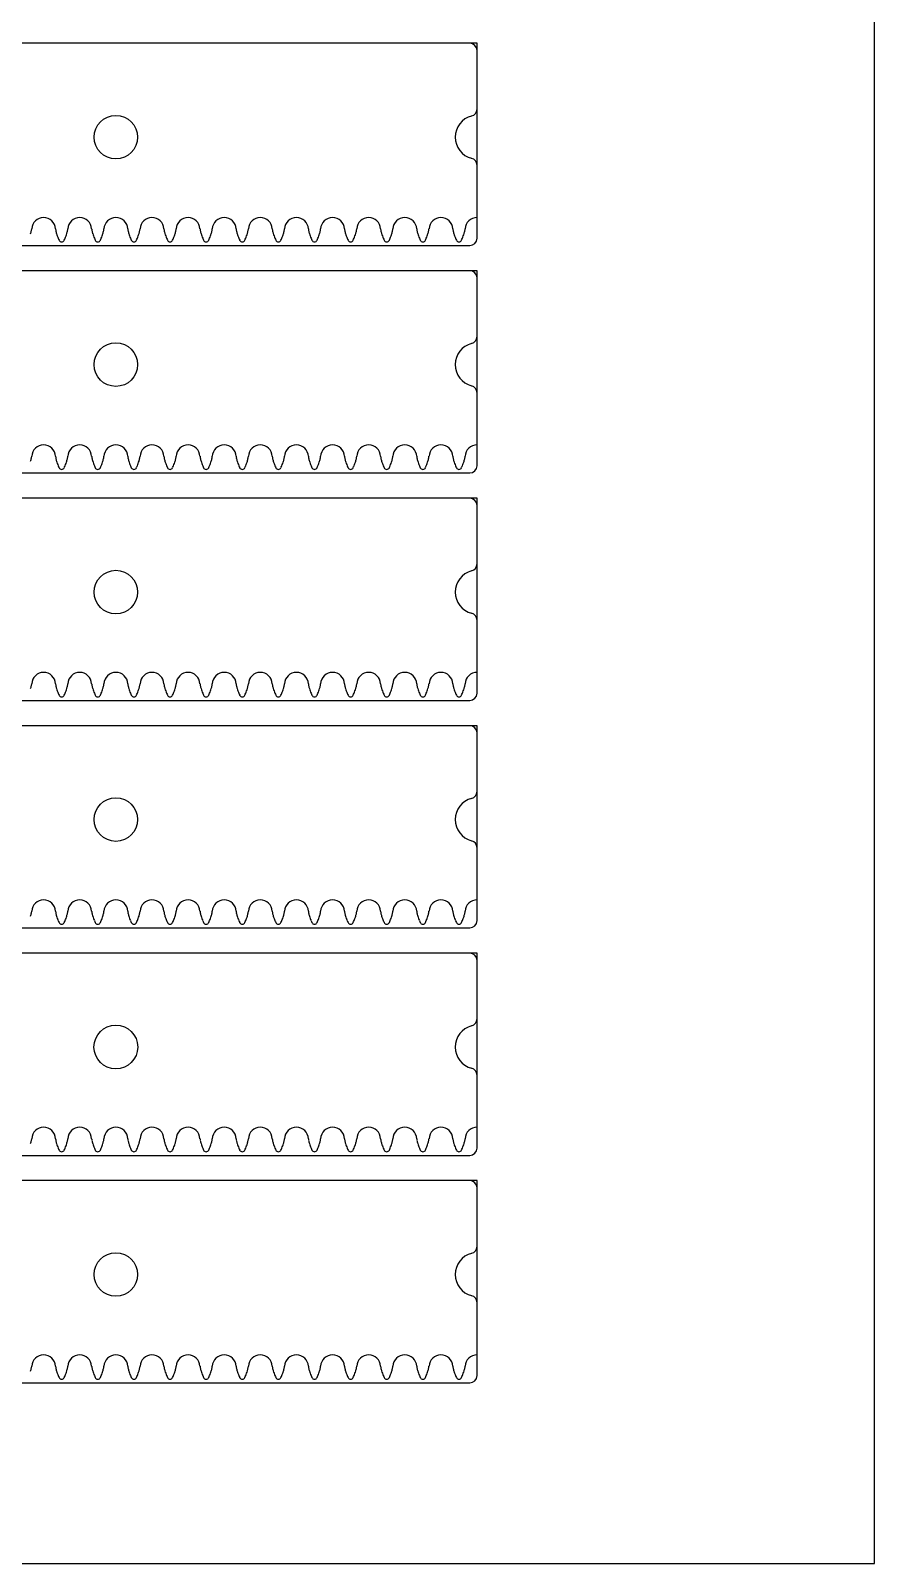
# Model space of a CAD drawing. Extents: x 0 to 800, y 0 to 400.
# Drawn here: x 683.2 to 800, y 0 to 212.2 of the extents above; entities that cross this region are included whole.
import ezdxf

# ---------------------------------------------------------------- set-up
doc = ezdxf.new("R2010")
doc.units = 0
doc.header["$MEASUREMENT"] = 0
for name, color, linetype in [('CUTOUT_5MM', 18, 'CONTINUOUS'), ('INSIDE_HOLES_5MM', 18, 'CONTINUOUS'), ('RACK_4MM', 18, 'CONTINUOUS')]:
    doc.layers.add(name, color=color, linetype=linetype)

msp = doc.modelspace()

# ---------------------------------------------------------------- linework, layer by layer
at = {"layer": 'CUTOUT_5MM'}
for p, q in [((744, 210.5), (46, 210.5)), ((745, 201.4), (745, 209.5)), ((745, 183.5), (745, 193.6)), ((46, 182.5), (744, 182.5)), ((744, 179), (46, 179)), ((745, 169.9), (745, 178)), ((745, 152), (745, 162.1)), ((46, 151), (744, 151)), ((744, 147.5), (46, 147.5)), ((745, 138.4), (745, 146.5)), ((745, 120.5), (745, 130.6)), ((46, 119.5), (744, 119.5)), ((744, 116), (46, 116)), ((745, 106.9), (745, 115)), ((745, 89), (745, 99.1)), ((46, 88), (744, 88)), ((744, 84.5), (46, 84.5)), ((745, 75.4), (745, 83.5)), ((745, 57.5), (745, 67.6)), ((46, 56.5), (744, 56.5)), ((744, 53), (46, 53)), ((745, 43.9), (745, 52)), ((745, 26), (745, 36.1)), ((46, 25), (744, 25))]:
    msp.add_line(p, q, dxfattribs=at)
for centre, radius, start, end in [((744, 209.5), 1, 0, 90), ((745, 197.5), 3.02, 104.3856, 255.6144), ((744, 201.4), 1, 284.3856, 360), ((744, 193.6), 1, 0, 75.6144), ((744, 183.5), 1, 270, 360), ((744, 178), 1, 0, 90), ((744, 169.9), 1, 284.3856, 360), ((745, 166), 3.02, 104.3856, 255.6144), ((744, 162.1), 1, 0, 75.6144), ((744, 152), 1, 270, 360), ((744, 146.5), 1, 0, 90), ((744, 138.4), 1, 284.3856, 360), ((745, 134.5), 3.02, 104.3856, 255.6144), ((744, 130.6), 1, 0, 75.6144), ((744, 120.5), 1, 270, 360), ((744, 115), 1, 0, 90), ((744, 106.9), 1, 284.3856, 360), ((745, 103), 3.02, 104.3856, 255.6144), ((744, 99.1), 1, 0, 75.6144), ((744, 89), 1, 270, 360), ((744, 83.5), 1, 0, 90), ((745, 71.5), 3.03, 104.3856, 255.6144), ((744, 75.4), 1, 284.3856, 360), ((744, 67.6), 1, 0, 75.6144), ((744, 57.5), 1, 270, 360), ((744, 52), 1, 0, 90), ((745, 40), 3.02, 104.3856, 255.6144), ((744, 43.9), 1, 284.3856, 360), ((744, 36.1), 1, 0, 75.6144), ((744, 26), 1, 270, 360)]:
    msp.add_arc(centre, radius, start, end, dxfattribs=at)
at = {"layer": 'INSIDE_HOLES_5MM'}
for centre, radius in [((695, 197.5), 3.02), ((695, 166), 3.02), ((695, 134.5), 3.02), ((695, 103), 3.02), ((695, 71.5), 3.03), ((695, 40), 3.02)]:
    msp.add_circle(centre, radius, dxfattribs=at)
at = {"layer": 'RACK_4MM'}
for p, q in [((683.35, 184.76), (683.35, 184.81)), ((686.65, 184.81), (686.65, 184.76)), ((688.35, 184.76), (688.35, 184.81)), ((691.65, 184.81), (691.65, 184.76)), ((693.35, 184.76), (693.35, 184.81)), ((696.65, 184.81), (696.65, 184.76)), ((698.35, 184.76), (698.35, 184.81)), ((701.65, 184.81), (701.65, 184.76)), ((703.35, 184.76), (703.35, 184.81)), ((706.65, 184.81), (706.65, 184.76)), ((708.35, 184.76), (708.35, 184.81)), ((711.65, 184.81), (711.65, 184.76)), ((713.35, 184.76), (713.35, 184.81)), ((716.65, 184.81), (716.65, 184.76)), ((718.35, 184.76), (718.35, 184.81)), ((721.65, 184.81), (721.65, 184.76)), ((723.35, 184.76), (723.35, 184.81)), ((726.65, 184.81), (726.65, 184.76)), ((728.35, 184.76), (728.35, 184.81)), ((731.65, 184.81), (731.65, 184.76)), ((733.35, 184.76), (733.35, 184.81)), ((736.65, 184.81), (736.65, 184.76)), ((738.35, 184.76), (738.35, 184.81)), ((741.65, 184.81), (741.65, 184.76)), ((743.35, 184.76), (743.35, 184.81)), ((683.35, 153.26), (683.35, 153.31)), ((686.65, 153.31), (686.65, 153.26)), ((688.35, 153.26), (688.35, 153.31)), ((691.65, 153.31), (691.65, 153.26)), ((693.35, 153.26), (693.35, 153.31)), ((696.65, 153.31), (696.65, 153.26)), ((698.35, 153.26), (698.35, 153.31)), ((701.65, 153.31), (701.65, 153.26)), ((703.35, 153.26), (703.35, 153.31)), ((706.65, 153.31), (706.65, 153.26)), ((708.35, 153.26), (708.35, 153.31)), ((711.65, 153.31), (711.65, 153.26)), ((713.35, 153.26), (713.35, 153.31)), ((716.65, 153.31), (716.65, 153.26)), ((718.35, 153.26), (718.35, 153.31)), ((721.65, 153.31), (721.65, 153.26)), ((723.35, 153.26), (723.35, 153.31)), ((726.65, 153.31), (726.65, 153.26)), ((728.35, 153.26), (728.35, 153.31)), ((731.65, 153.31), (731.65, 153.26)), ((733.35, 153.26), (733.35, 153.31)), ((736.65, 153.31), (736.65, 153.26)), ((738.35, 153.26), (738.35, 153.31)), ((741.65, 153.31), (741.65, 153.26)), ((743.35, 153.26), (743.35, 153.31)), ((683.35, 121.76), (683.35, 121.81)), ((686.65, 121.81), (686.65, 121.76)), ((688.35, 121.76), (688.35, 121.81)), ((691.65, 121.81), (691.65, 121.76)), ((693.35, 121.76), (693.35, 121.81)), ((696.65, 121.81), (696.65, 121.76)), ((698.35, 121.76), (698.35, 121.81)), ((701.65, 121.81), (701.65, 121.76)), ((703.35, 121.76), (703.35, 121.81)), ((706.65, 121.81), (706.65, 121.76)), ((708.35, 121.76), (708.35, 121.81)), ((711.65, 121.81), (711.65, 121.76)), ((713.35, 121.76), (713.35, 121.81)), ((716.65, 121.81), (716.65, 121.76)), ((718.35, 121.76), (718.35, 121.81)), ((721.65, 121.81), (721.65, 121.76)), ((723.35, 121.76), (723.35, 121.81)), ((726.65, 121.81), (726.65, 121.76)), ((728.35, 121.76), (728.35, 121.81)), ((731.65, 121.81), (731.65, 121.76)), ((733.35, 121.76), (733.35, 121.81)), ((736.65, 121.81), (736.65, 121.76)), ((738.35, 121.76), (738.35, 121.81)), ((741.65, 121.81), (741.65, 121.76)), ((743.35, 121.76), (743.35, 121.81)), ((683.35, 90.26), (683.35, 90.31)), ((686.65, 90.31), (686.65, 90.26)), ((688.35, 90.26), (688.35, 90.31)), ((691.65, 90.31), (691.65, 90.26)), ((693.35, 90.26), (693.35, 90.31)), ((696.65, 90.31), (696.65, 90.26)), ((698.35, 90.26), (698.35, 90.31)), ((701.65, 90.31), (701.65, 90.26)), ((703.35, 90.26), (703.35, 90.31)), ((706.65, 90.31), (706.65, 90.26)), ((708.35, 90.26), (708.35, 90.31)), ((711.65, 90.31), (711.65, 90.26)), ((713.35, 90.26), (713.35, 90.31)), ((716.65, 90.31), (716.65, 90.26)), ((718.35, 90.26), (718.35, 90.31)), ((721.65, 90.31), (721.65, 90.26)), ((723.35, 90.26), (723.35, 90.31)), ((726.65, 90.31), (726.65, 90.26)), ((728.35, 90.26), (728.35, 90.31)), ((731.65, 90.31), (731.65, 90.26)), ((733.35, 90.26), (733.35, 90.31)), ((736.65, 90.31), (736.65, 90.26)), ((738.35, 90.26), (738.35, 90.31)), ((741.65, 90.31), (741.65, 90.26)), ((743.35, 90.26), (743.35, 90.31)), ((683.35, 58.76), (683.35, 58.81)), ((686.65, 58.81), (686.65, 58.76)), ((688.35, 58.76), (688.35, 58.81)), ((691.65, 58.81), (691.65, 58.76)), ((693.35, 58.76), (693.35, 58.81)), ((696.65, 58.81), (696.65, 58.76)), ((698.35, 58.76), (698.35, 58.81)), ((701.65, 58.81), (701.65, 58.76)), ((703.35, 58.76), (703.35, 58.81)), ((706.65, 58.81), (706.65, 58.76)), ((708.35, 58.76), (708.35, 58.81)), ((711.65, 58.81), (711.65, 58.76)), ((713.35, 58.76), (713.35, 58.81)), ((716.65, 58.81), (716.65, 58.76)), ((718.35, 58.76), (718.35, 58.81)), ((721.65, 58.81), (721.65, 58.76)), ((723.35, 58.76), (723.35, 58.81)), ((726.65, 58.81), (726.65, 58.76)), ((728.35, 58.76), (728.35, 58.81)), ((731.65, 58.81), (731.65, 58.76)), ((733.35, 58.76), (733.35, 58.81)), ((736.65, 58.81), (736.65, 58.76)), ((738.35, 58.76), (738.35, 58.81)), ((741.65, 58.81), (741.65, 58.76)), ((743.35, 58.76), (743.35, 58.81)), ((683.35, 27.26), (683.35, 27.31)), ((686.65, 27.31), (686.65, 27.26)), ((688.35, 27.26), (688.35, 27.31)), ((691.65, 27.31), (691.65, 27.26)), ((693.35, 27.26), (693.35, 27.31)), ((696.65, 27.31), (696.65, 27.26)), ((698.35, 27.26), (698.35, 27.31)), ((701.65, 27.31), (701.65, 27.26)), ((703.35, 27.26), (703.35, 27.31)), ((706.65, 27.31), (706.65, 27.26)), ((708.35, 27.26), (708.35, 27.31)), ((711.65, 27.31), (711.65, 27.26)), ((713.35, 27.26), (713.35, 27.31)), ((716.65, 27.31), (716.65, 27.26)), ((718.35, 27.26), (718.35, 27.31)), ((721.65, 27.31), (721.65, 27.26)), ((723.35, 27.26), (723.35, 27.31)), ((726.65, 27.31), (726.65, 27.26)), ((728.35, 27.26), (728.35, 27.31)), ((731.65, 27.31), (731.65, 27.26)), ((733.35, 27.26), (733.35, 27.31)), ((736.65, 27.31), (736.65, 27.26)), ((738.35, 27.26), (738.35, 27.31)), ((741.65, 27.31), (741.65, 27.26)), ((743.35, 27.26), (743.35, 27.31))]:
    msp.add_line(p, q, dxfattribs=at)
msp.add_lwpolyline([(0, 0), (800, 0), (800, 400), (0, 400)], close=True, dxfattribs=at)
for points in [[(745, 186.38), (745, 210.5), (45, 210.5), (45, 186.38)], [(745, 154.88), (745, 179), (45, 179), (45, 154.88)], [(745, 123.38), (745, 147.5), (45, 147.5), (45, 123.38)], [(745, 91.88), (745, 116), (45, 116), (45, 91.88)], [(745, 60.38), (745, 84.5), (45, 84.5), (45, 60.38)], [(745, 28.88), (745, 53), (45, 53), (45, 28.88)]]:
    msp.add_lwpolyline(points, dxfattribs=at)
for centre, radius, start, end in [((681.54, 184.96), 1.82, 347.897, 353.7115), ((685, 184.73), 1.65, 2.4997, 177.5003), ((688.88, 185.03), 2.24, 186.8377, 191.5538), ((686.54, 184.96), 1.82, 347.897, 353.7115), ((690, 184.73), 1.65, 2.4997, 177.5003), ((693.88, 185.03), 2.24, 186.8377, 191.5538), ((691.54, 184.96), 1.82, 347.897, 353.7115), ((695, 184.73), 1.65, 2.4997, 177.5003), ((698.88, 185.03), 2.24, 186.8377, 191.5538), ((696.54, 184.96), 1.82, 347.897, 353.7115), ((700, 184.73), 1.65, 2.4997, 177.5003), ((703.88, 185.03), 2.24, 186.8377, 191.5538), ((701.54, 184.96), 1.82, 347.897, 353.7115), ((705, 184.73), 1.65, 2.4997, 177.5003), ((708.88, 185.03), 2.24, 186.8377, 191.5538), ((706.54, 184.96), 1.82, 347.897, 353.7115), ((710, 184.73), 1.65, 2.4997, 177.5003), ((713.88, 185.03), 2.24, 186.8377, 191.5538), ((711.54, 184.96), 1.82, 347.897, 353.7115), ((715, 184.73), 1.65, 2.4997, 177.5003), ((718.88, 185.03), 2.24, 186.8377, 191.5538), ((716.54, 184.96), 1.82, 347.897, 353.7115), ((720, 184.73), 1.65, 2.4997, 177.5003), ((723.88, 185.03), 2.24, 186.8377, 191.5538), ((721.54, 184.96), 1.82, 347.897, 353.7115), ((725, 184.73), 1.65, 2.4997, 177.5003), ((728.88, 185.03), 2.24, 186.8377, 191.5538), ((726.54, 184.96), 1.82, 347.897, 353.7115), ((730, 184.73), 1.65, 2.4997, 177.5003), ((733.88, 185.03), 2.24, 186.8377, 191.5538), ((731.54, 184.96), 1.82, 347.897, 353.7115), ((735, 184.73), 1.65, 2.4997, 177.5003), ((738.88, 185.03), 2.24, 186.8377, 191.5538), ((736.54, 184.96), 1.82, 347.897, 353.7115), ((740, 184.73), 1.65, 2.4997, 177.5003), ((743.88, 185.03), 2.24, 186.8377, 191.5538), ((741.54, 184.96), 1.82, 347.897, 353.7115), ((745, 184.73), 1.65, 89.9999, 177.5004), ((677.5, 185.82), 5.95, 343.5387, 347.897), ((691.08, 185.46), 4.49, 191.3933, 197.171), ((693.69, 186.27), 7.22, 197.1596, 202.5425), ((695.08, 186.84), 8.72, 202.5425, 204.4697), ((687.5, 183.39), 0.396, 204.3206, 335.6794), ((677.85, 187.75), 10.98, 335.7289, 337.259), ((681.78, 186.1), 6.72, 337.259, 343.0389), ((682.5, 185.82), 5.95, 343.5387, 347.897), ((696.08, 185.46), 4.49, 191.3933, 197.171), ((698.69, 186.27), 7.22, 197.1596, 202.5425), ((700.08, 186.84), 8.72, 202.5425, 204.4697), ((692.5, 183.39), 0.396, 204.3206, 335.6794), ((682.85, 187.75), 10.98, 335.7289, 337.259), ((686.78, 186.1), 6.72, 337.259, 343.0389), ((687.5, 185.82), 5.95, 343.5387, 347.897), ((701.08, 185.46), 4.49, 191.3933, 197.171), ((703.69, 186.27), 7.22, 197.1596, 202.5425), ((705.08, 186.84), 8.72, 202.5425, 204.4697), ((697.5, 183.39), 0.396, 204.3206, 335.6794), ((687.85, 187.75), 10.98, 335.7289, 337.259), ((691.78, 186.1), 6.72, 337.259, 343.0389), ((692.5, 185.82), 5.95, 343.5387, 347.897), ((706.08, 185.46), 4.49, 191.3933, 197.171), ((708.69, 186.27), 7.22, 197.1596, 202.5425), ((710.08, 186.84), 8.72, 202.5425, 204.4697), ((702.5, 183.39), 0.396, 204.3206, 335.6794), ((692.85, 187.75), 10.98, 335.7289, 337.259), ((696.78, 186.1), 6.72, 337.259, 343.0389), ((697.5, 185.82), 5.95, 343.5387, 347.897), ((711.08, 185.46), 4.49, 191.3933, 197.171), ((713.69, 186.27), 7.22, 197.1596, 202.5425), ((715.08, 186.84), 8.72, 202.5425, 204.4697), ((707.5, 183.39), 0.396, 204.3206, 335.6794), ((697.85, 187.75), 10.98, 335.7289, 337.259), ((701.78, 186.1), 6.72, 337.259, 343.0389), ((702.5, 185.82), 5.95, 343.5387, 347.897), ((716.08, 185.46), 4.49, 191.3933, 197.171), ((718.69, 186.27), 7.22, 197.1596, 202.5425), ((720.08, 186.84), 8.72, 202.5425, 204.4697), ((712.5, 183.39), 0.396, 204.3206, 335.6794), ((702.85, 187.75), 10.98, 335.7289, 337.259), ((706.78, 186.1), 6.72, 337.259, 343.0389), ((707.5, 185.82), 5.95, 343.5387, 347.897), ((721.08, 185.46), 4.49, 191.3933, 197.171), ((723.69, 186.27), 7.22, 197.1596, 202.5425), ((725.08, 186.84), 8.72, 202.5425, 204.4697), ((717.5, 183.39), 0.396, 204.3206, 335.6794), ((707.85, 187.75), 10.98, 335.7289, 337.259), ((711.78, 186.1), 6.72, 337.259, 343.0389), ((712.5, 185.82), 5.95, 343.5387, 347.897), ((726.08, 185.46), 4.49, 191.3933, 197.171), ((728.69, 186.27), 7.22, 197.1596, 202.5425), ((730.08, 186.84), 8.72, 202.5425, 204.4697), ((722.5, 183.39), 0.396, 204.3206, 335.6794), ((712.85, 187.75), 10.98, 335.7289, 337.259), ((716.78, 186.1), 6.72, 337.259, 343.0389), ((717.5, 185.82), 5.95, 343.5387, 347.897), ((731.08, 185.46), 4.49, 191.3933, 197.171), ((733.69, 186.27), 7.22, 197.1596, 202.5425), ((735.08, 186.84), 8.72, 202.5425, 204.4697), ((727.5, 183.39), 0.396, 204.3206, 335.6794), ((717.85, 187.75), 10.98, 335.7289, 337.259), ((721.78, 186.1), 6.72, 337.259, 343.0389), ((722.5, 185.82), 5.95, 343.5387, 347.897), ((736.08, 185.46), 4.49, 191.3933, 197.171), ((738.69, 186.27), 7.22, 197.1596, 202.5425), ((740.08, 186.84), 8.72, 202.5425, 204.4697), ((732.5, 183.39), 0.396, 204.3206, 335.6794), ((722.85, 187.75), 10.98, 335.7289, 337.259), ((726.78, 186.1), 6.72, 337.259, 343.0389), ((727.5, 185.82), 5.95, 343.5387, 347.897), ((741.08, 185.46), 4.49, 191.3933, 197.171), ((743.69, 186.27), 7.22, 197.1596, 202.5425), ((745.08, 186.84), 8.72, 202.5425, 204.4697), ((737.5, 183.39), 0.396, 204.3206, 335.6794), ((727.85, 187.75), 10.98, 335.7289, 337.259), ((731.78, 186.1), 6.72, 337.259, 343.0389), ((732.5, 185.82), 5.95, 343.5387, 347.897), ((746.08, 185.46), 4.49, 191.3933, 197.171), ((748.69, 186.27), 7.22, 197.1596, 202.5425), ((750.08, 186.84), 8.72, 202.5425, 204.4697), ((742.5, 183.39), 0.396, 204.3206, 335.6794), ((732.85, 187.75), 10.98, 335.7289, 337.259), ((736.78, 186.1), 6.72, 337.259, 343.0389), ((737.5, 185.82), 5.95, 343.5387, 347.897), ((677.5, 154.32), 5.95, 343.5387, 347.897), ((681.54, 153.46), 1.82, 347.897, 353.7115), ((685, 153.23), 1.65, 2.4997, 177.5003), ((688.88, 153.53), 2.24, 186.8377, 191.5538), ((691.08, 153.96), 4.49, 191.3933, 197.171), ((682.5, 154.32), 5.95, 343.5387, 347.897), ((686.54, 153.46), 1.82, 347.897, 353.7115), ((690, 153.23), 1.65, 2.4997, 177.5003), ((693.88, 153.53), 2.24, 186.8377, 191.5538), ((696.08, 153.96), 4.49, 191.3933, 197.171), ((687.5, 154.32), 5.95, 343.5387, 347.897), ((691.54, 153.46), 1.82, 347.897, 353.7115), ((695, 153.23), 1.65, 2.4997, 177.5003), ((698.88, 153.53), 2.24, 186.8377, 191.5538), ((701.08, 153.96), 4.49, 191.3933, 197.171), ((692.5, 154.32), 5.95, 343.5387, 347.897), ((696.54, 153.46), 1.82, 347.897, 353.7115), ((700, 153.23), 1.65, 2.4997, 177.5003), ((703.88, 153.53), 2.24, 186.8377, 191.5538), ((706.08, 153.96), 4.49, 191.3933, 197.171), ((697.5, 154.32), 5.95, 343.5387, 347.897), ((701.54, 153.46), 1.82, 347.897, 353.7115), ((705, 153.23), 1.65, 2.4997, 177.5003), ((708.88, 153.53), 2.24, 186.8377, 191.5538), ((711.08, 153.96), 4.49, 191.3933, 197.171), ((702.5, 154.32), 5.95, 343.5387, 347.897), ((706.54, 153.46), 1.82, 347.897, 353.7115), ((710, 153.23), 1.65, 2.4997, 177.5003), ((713.88, 153.53), 2.24, 186.8377, 191.5538), ((716.08, 153.96), 4.49, 191.3933, 197.171), ((707.5, 154.32), 5.95, 343.5387, 347.897), ((711.54, 153.46), 1.82, 347.897, 353.7115), ((715, 153.23), 1.65, 2.4997, 177.5003), ((718.88, 153.53), 2.24, 186.8377, 191.5538), ((721.08, 153.96), 4.49, 191.3933, 197.171), ((712.5, 154.32), 5.95, 343.5387, 347.897), ((716.54, 153.46), 1.82, 347.897, 353.7115), ((720, 153.23), 1.65, 2.4997, 177.5003), ((723.88, 153.53), 2.24, 186.8377, 191.5538), ((726.08, 153.96), 4.49, 191.3933, 197.171), ((717.5, 154.32), 5.95, 343.5387, 347.897), ((721.54, 153.46), 1.82, 347.897, 353.7115), ((725, 153.23), 1.65, 2.4997, 177.5003), ((728.88, 153.53), 2.24, 186.8377, 191.5538), ((731.08, 153.96), 4.49, 191.3933, 197.171), ((722.5, 154.32), 5.95, 343.5387, 347.897), ((726.54, 153.46), 1.82, 347.897, 353.7115), ((730, 153.23), 1.65, 2.4997, 177.5003), ((733.88, 153.53), 2.24, 186.8377, 191.5538), ((736.08, 153.96), 4.49, 191.3933, 197.171), ((727.5, 154.32), 5.95, 343.5387, 347.897), ((731.54, 153.46), 1.82, 347.897, 353.7115), ((735, 153.23), 1.65, 2.4997, 177.5003), ((738.88, 153.53), 2.24, 186.8377, 191.5538), ((741.08, 153.96), 4.49, 191.3933, 197.171), ((732.5, 154.32), 5.95, 343.5387, 347.897), ((736.54, 153.46), 1.82, 347.897, 353.7115), ((740, 153.23), 1.65, 2.4997, 177.5003), ((743.88, 153.53), 2.24, 186.8377, 191.5538), ((746.08, 153.96), 4.49, 191.3933, 197.171), ((737.5, 154.32), 5.95, 343.5387, 347.897), ((741.54, 153.46), 1.82, 347.897, 353.7115), ((745, 153.23), 1.65, 89.9999, 177.5004), ((693.69, 154.77), 7.22, 197.1596, 202.5425), ((695.08, 155.34), 8.72, 202.5425, 204.4697), ((687.5, 151.89), 0.396, 204.3206, 335.6794), ((677.85, 156.25), 10.98, 335.7289, 337.259), ((681.78, 154.6), 6.72, 337.259, 343.0389), ((698.69, 154.77), 7.22, 197.1596, 202.5425), ((700.08, 155.34), 8.72, 202.5425, 204.4697), ((692.5, 151.89), 0.396, 204.3206, 335.6794), ((682.85, 156.25), 10.98, 335.7289, 337.259), ((686.78, 154.6), 6.72, 337.259, 343.0389), ((703.69, 154.77), 7.22, 197.1596, 202.5425), ((705.08, 155.34), 8.72, 202.5425, 204.4697), ((697.5, 151.89), 0.396, 204.3206, 335.6794), ((687.85, 156.25), 10.98, 335.7289, 337.259), ((691.78, 154.6), 6.72, 337.259, 343.0389), ((708.69, 154.77), 7.22, 197.1596, 202.5425), ((710.08, 155.34), 8.72, 202.5425, 204.4697), ((702.5, 151.89), 0.396, 204.3206, 335.6794), ((692.85, 156.25), 10.98, 335.7289, 337.259), ((696.78, 154.6), 6.72, 337.259, 343.0389), ((713.69, 154.77), 7.22, 197.1596, 202.5425), ((715.08, 155.34), 8.72, 202.5425, 204.4697), ((707.5, 151.89), 0.396, 204.3206, 335.6794), ((697.85, 156.25), 10.98, 335.7289, 337.259), ((701.78, 154.6), 6.72, 337.259, 343.0389), ((718.69, 154.77), 7.22, 197.1596, 202.5425), ((720.08, 155.34), 8.72, 202.5425, 204.4697), ((712.5, 151.89), 0.396, 204.3206, 335.6794), ((702.85, 156.25), 10.98, 335.7289, 337.259), ((706.78, 154.6), 6.72, 337.259, 343.0389), ((723.69, 154.77), 7.22, 197.1596, 202.5425), ((725.08, 155.34), 8.72, 202.5425, 204.4697), ((717.5, 151.89), 0.396, 204.3206, 335.6794), ((707.85, 156.25), 10.98, 335.7289, 337.259), ((711.78, 154.6), 6.72, 337.259, 343.0389), ((728.69, 154.77), 7.22, 197.1596, 202.5425), ((730.08, 155.34), 8.72, 202.5425, 204.4697), ((722.5, 151.89), 0.396, 204.3206, 335.6794), ((712.85, 156.25), 10.98, 335.7289, 337.259), ((716.78, 154.6), 6.72, 337.259, 343.0389), ((733.69, 154.77), 7.22, 197.1596, 202.5425), ((735.08, 155.34), 8.72, 202.5425, 204.4697), ((727.5, 151.89), 0.396, 204.3206, 335.6794), ((717.85, 156.25), 10.98, 335.7289, 337.259), ((721.78, 154.6), 6.72, 337.259, 343.0389), ((738.69, 154.77), 7.22, 197.1596, 202.5425), ((740.08, 155.34), 8.72, 202.5425, 204.4697), ((732.5, 151.89), 0.396, 204.3206, 335.6794), ((722.85, 156.25), 10.98, 335.7289, 337.259), ((726.78, 154.6), 6.72, 337.259, 343.0389), ((743.69, 154.77), 7.22, 197.1596, 202.5425), ((745.08, 155.34), 8.72, 202.5425, 204.4697), ((737.5, 151.89), 0.396, 204.3206, 335.6794), ((727.85, 156.25), 10.98, 335.7289, 337.259), ((731.78, 154.6), 6.72, 337.259, 343.0389), ((748.69, 154.77), 7.22, 197.1596, 202.5425), ((750.08, 155.34), 8.72, 202.5425, 204.4697), ((742.5, 151.89), 0.396, 204.3206, 335.6794), ((732.85, 156.25), 10.98, 335.7289, 337.259), ((736.78, 154.6), 6.72, 337.259, 343.0389), ((685, 121.73), 1.65, 2.4997, 177.5003), ((690, 121.73), 1.65, 2.4997, 177.5003), ((695, 121.73), 1.65, 2.4997, 177.5003), ((700, 121.73), 1.65, 2.4997, 177.5003), ((705, 121.73), 1.65, 2.4997, 177.5003), ((710, 121.73), 1.65, 2.4997, 177.5003), ((715, 121.73), 1.65, 2.4997, 177.5003), ((720, 121.73), 1.65, 2.4997, 177.5003), ((725, 121.73), 1.65, 2.4997, 177.5003), ((730, 121.73), 1.65, 2.4997, 177.5003), ((735, 121.73), 1.65, 2.4997, 177.5003), ((740, 121.73), 1.65, 2.4997, 177.5003), ((745, 121.73), 1.65, 89.9999, 177.5004), ((677.5, 122.82), 5.95, 343.5387, 347.897), ((681.54, 121.96), 1.82, 347.897, 353.7115), ((688.88, 122.03), 2.24, 186.8377, 191.5538), ((691.08, 122.46), 4.49, 191.3933, 197.171), ((693.69, 123.27), 7.22, 197.1596, 202.5425), ((681.78, 123.1), 6.72, 337.259, 343.0389), ((682.5, 122.82), 5.95, 343.5387, 347.897), ((686.54, 121.96), 1.82, 347.897, 353.7115), ((693.88, 122.03), 2.24, 186.8377, 191.5538), ((696.08, 122.46), 4.49, 191.3933, 197.171), ((698.69, 123.27), 7.22, 197.1596, 202.5425), ((686.78, 123.1), 6.72, 337.259, 343.0389), ((687.5, 122.82), 5.95, 343.5387, 347.897), ((691.54, 121.96), 1.82, 347.897, 353.7115), ((698.88, 122.03), 2.24, 186.8377, 191.5538), ((701.08, 122.46), 4.49, 191.3933, 197.171), ((703.69, 123.27), 7.22, 197.1596, 202.5425), ((691.78, 123.1), 6.72, 337.259, 343.0389), ((692.5, 122.82), 5.95, 343.5387, 347.897), ((696.54, 121.96), 1.82, 347.897, 353.7115), ((703.88, 122.03), 2.24, 186.8377, 191.5538), ((706.08, 122.46), 4.49, 191.3933, 197.171), ((708.69, 123.27), 7.22, 197.1596, 202.5425), ((696.78, 123.1), 6.72, 337.259, 343.0389), ((697.5, 122.82), 5.95, 343.5387, 347.897), ((701.54, 121.96), 1.82, 347.897, 353.7115), ((708.88, 122.03), 2.24, 186.8377, 191.5538), ((711.08, 122.46), 4.49, 191.3933, 197.171), ((713.69, 123.27), 7.22, 197.1596, 202.5425), ((701.78, 123.1), 6.72, 337.259, 343.0389), ((702.5, 122.82), 5.95, 343.5387, 347.897), ((706.54, 121.96), 1.82, 347.897, 353.7115), ((713.88, 122.03), 2.24, 186.8377, 191.5538), ((716.08, 122.46), 4.49, 191.3933, 197.171), ((718.69, 123.27), 7.22, 197.1596, 202.5425), ((706.78, 123.1), 6.72, 337.259, 343.0389), ((707.5, 122.82), 5.95, 343.5387, 347.897), ((711.54, 121.96), 1.82, 347.897, 353.7115), ((718.88, 122.03), 2.24, 186.8377, 191.5538), ((721.08, 122.46), 4.49, 191.3933, 197.171), ((723.69, 123.27), 7.22, 197.1596, 202.5425), ((711.78, 123.1), 6.72, 337.259, 343.0389), ((712.5, 122.82), 5.95, 343.5387, 347.897), ((716.54, 121.96), 1.82, 347.897, 353.7115), ((723.88, 122.03), 2.24, 186.8377, 191.5538), ((726.08, 122.46), 4.49, 191.3933, 197.171), ((728.69, 123.27), 7.22, 197.1596, 202.5425), ((716.78, 123.1), 6.72, 337.259, 343.0389), ((717.5, 122.82), 5.95, 343.5387, 347.897), ((721.54, 121.96), 1.82, 347.897, 353.7115), ((728.88, 122.03), 2.24, 186.8377, 191.5538), ((731.08, 122.46), 4.49, 191.3933, 197.171), ((733.69, 123.27), 7.22, 197.1596, 202.5425), ((721.78, 123.1), 6.72, 337.259, 343.0389), ((722.5, 122.82), 5.95, 343.5387, 347.897), ((726.54, 121.96), 1.82, 347.897, 353.7115), ((733.88, 122.03), 2.24, 186.8377, 191.5538), ((736.08, 122.46), 4.49, 191.3933, 197.171), ((738.69, 123.27), 7.22, 197.1596, 202.5425), ((726.78, 123.1), 6.72, 337.259, 343.0389), ((727.5, 122.82), 5.95, 343.5387, 347.897), ((731.54, 121.96), 1.82, 347.897, 353.7115), ((738.88, 122.03), 2.24, 186.8377, 191.5538), ((741.08, 122.46), 4.49, 191.3933, 197.171), ((743.69, 123.27), 7.22, 197.1596, 202.5425), ((731.78, 123.1), 6.72, 337.259, 343.0389), ((732.5, 122.82), 5.95, 343.5387, 347.897), ((736.54, 121.96), 1.82, 347.897, 353.7115), ((743.88, 122.03), 2.24, 186.8377, 191.5538), ((746.08, 122.46), 4.49, 191.3933, 197.171), ((748.69, 123.27), 7.22, 197.1596, 202.5425), ((736.78, 123.1), 6.72, 337.259, 343.0389), ((737.5, 122.82), 5.95, 343.5387, 347.897), ((741.54, 121.96), 1.82, 347.897, 353.7115), ((695.08, 123.84), 8.72, 202.5425, 204.4697), ((687.5, 120.39), 0.396, 204.3206, 335.6794), ((677.85, 124.75), 10.98, 335.7289, 337.259), ((700.08, 123.84), 8.72, 202.5425, 204.4697), ((692.5, 120.39), 0.396, 204.3206, 335.6794), ((682.85, 124.75), 10.98, 335.7289, 337.259), ((705.08, 123.84), 8.72, 202.5425, 204.4697), ((697.5, 120.39), 0.396, 204.3206, 335.6794), ((687.85, 124.75), 10.98, 335.7289, 337.259), ((710.08, 123.84), 8.72, 202.5425, 204.4697), ((702.5, 120.39), 0.396, 204.3206, 335.6794), ((692.85, 124.75), 10.98, 335.7289, 337.259), ((715.08, 123.84), 8.72, 202.5425, 204.4697), ((707.5, 120.39), 0.396, 204.3206, 335.6794), ((697.85, 124.75), 10.98, 335.7289, 337.259), ((720.08, 123.84), 8.72, 202.5425, 204.4697), ((712.5, 120.39), 0.396, 204.3206, 335.6794), ((702.85, 124.75), 10.98, 335.7289, 337.259), ((725.08, 123.84), 8.72, 202.5425, 204.4697), ((717.5, 120.39), 0.396, 204.3206, 335.6794), ((707.85, 124.75), 10.98, 335.7289, 337.259), ((730.08, 123.84), 8.72, 202.5425, 204.4697), ((722.5, 120.39), 0.396, 204.3206, 335.6794), ((712.85, 124.75), 10.98, 335.7289, 337.259), ((735.08, 123.84), 8.72, 202.5425, 204.4697), ((727.5, 120.39), 0.396, 204.3206, 335.6794), ((717.85, 124.75), 10.98, 335.7289, 337.259), ((740.08, 123.84), 8.72, 202.5425, 204.4697), ((732.5, 120.39), 0.396, 204.3206, 335.6794), ((722.85, 124.75), 10.98, 335.7289, 337.259), ((745.08, 123.84), 8.72, 202.5425, 204.4697), ((737.5, 120.39), 0.396, 204.3206, 335.6794), ((727.85, 124.75), 10.98, 335.7289, 337.259), ((750.08, 123.84), 8.72, 202.5425, 204.4697), ((742.5, 120.39), 0.396, 204.3206, 335.6794), ((732.85, 124.75), 10.98, 335.7289, 337.259), ((685, 90.23), 1.65, 2.4997, 177.5003), ((690, 90.23), 1.65, 2.4997, 177.5003), ((695, 90.23), 1.65, 2.4997, 177.5003), ((700, 90.23), 1.65, 2.4997, 177.5003), ((705, 90.23), 1.65, 2.4997, 177.5003), ((710, 90.23), 1.65, 2.4997, 177.5003), ((715, 90.23), 1.65, 2.4997, 177.5003), ((720, 90.23), 1.65, 2.4997, 177.5003), ((725, 90.23), 1.65, 2.4997, 177.5003), ((730, 90.23), 1.65, 2.4997, 177.5003), ((735, 90.23), 1.65, 2.4997, 177.5003), ((740, 90.23), 1.65, 2.4997, 177.5003), ((745, 90.23), 1.65, 89.9999, 177.5004), ((677.5, 91.32), 5.95, 343.5387, 347.897), ((681.54, 90.46), 1.82, 347.897, 353.7115), ((688.88, 90.53), 2.24, 186.8377, 191.5538), ((691.08, 90.96), 4.49, 191.3933, 197.171), ((693.69, 91.77), 7.22, 197.1596, 202.5425), ((681.78, 91.6), 6.72, 337.259, 343.0389), ((682.5, 91.32), 5.95, 343.5387, 347.897), ((686.54, 90.46), 1.82, 347.897, 353.7115), ((693.88, 90.53), 2.24, 186.8377, 191.5538), ((696.08, 90.96), 4.49, 191.3933, 197.171), ((698.69, 91.77), 7.22, 197.1596, 202.5425), ((686.78, 91.6), 6.72, 337.259, 343.0389), ((687.5, 91.32), 5.95, 343.5387, 347.897), ((691.54, 90.46), 1.82, 347.897, 353.7115), ((698.88, 90.53), 2.24, 186.8377, 191.5538), ((701.08, 90.96), 4.49, 191.3933, 197.171), ((703.69, 91.77), 7.22, 197.1596, 202.5425), ((691.78, 91.6), 6.72, 337.259, 343.0389), ((692.5, 91.32), 5.95, 343.5387, 347.897), ((696.54, 90.46), 1.82, 347.897, 353.7115), ((703.88, 90.53), 2.24, 186.8377, 191.5538), ((706.08, 90.96), 4.49, 191.3933, 197.171), ((708.69, 91.77), 7.22, 197.1596, 202.5425), ((696.78, 91.6), 6.72, 337.259, 343.0389), ((697.5, 91.32), 5.95, 343.5387, 347.897), ((701.54, 90.46), 1.82, 347.897, 353.7115), ((708.88, 90.53), 2.24, 186.8377, 191.5538), ((711.08, 90.96), 4.49, 191.3933, 197.171), ((713.69, 91.77), 7.22, 197.1596, 202.5425), ((701.78, 91.6), 6.72, 337.259, 343.0389), ((702.5, 91.32), 5.95, 343.5387, 347.897), ((706.54, 90.46), 1.82, 347.897, 353.7115), ((713.88, 90.53), 2.24, 186.8377, 191.5538), ((716.08, 90.96), 4.49, 191.3933, 197.171), ((718.69, 91.77), 7.22, 197.1596, 202.5425), ((706.78, 91.6), 6.72, 337.259, 343.0389), ((707.5, 91.32), 5.95, 343.5387, 347.897), ((711.54, 90.46), 1.82, 347.897, 353.7115), ((718.88, 90.53), 2.24, 186.8377, 191.5538), ((721.08, 90.96), 4.49, 191.3933, 197.171), ((723.69, 91.77), 7.22, 197.1596, 202.5425), ((711.78, 91.6), 6.72, 337.259, 343.0389), ((712.5, 91.32), 5.95, 343.5387, 347.897), ((716.54, 90.46), 1.82, 347.897, 353.7115), ((723.88, 90.53), 2.24, 186.8377, 191.5538), ((726.08, 90.96), 4.49, 191.3933, 197.171), ((728.69, 91.77), 7.22, 197.1596, 202.5425), ((716.78, 91.6), 6.72, 337.259, 343.0389), ((717.5, 91.32), 5.95, 343.5387, 347.897), ((721.54, 90.46), 1.82, 347.897, 353.7115), ((728.88, 90.53), 2.24, 186.8377, 191.5538), ((731.08, 90.96), 4.49, 191.3933, 197.171), ((733.69, 91.77), 7.22, 197.1596, 202.5425), ((721.78, 91.6), 6.72, 337.259, 343.0389), ((722.5, 91.32), 5.95, 343.5387, 347.897), ((726.54, 90.46), 1.82, 347.897, 353.7115), ((733.88, 90.53), 2.24, 186.8377, 191.5538), ((736.08, 90.96), 4.49, 191.3933, 197.171), ((738.69, 91.77), 7.22, 197.1596, 202.5425), ((726.78, 91.6), 6.72, 337.259, 343.0389), ((727.5, 91.32), 5.95, 343.5387, 347.897), ((731.54, 90.46), 1.82, 347.897, 353.7115), ((738.88, 90.53), 2.24, 186.8377, 191.5538), ((741.08, 90.96), 4.49, 191.3933, 197.171), ((743.69, 91.77), 7.22, 197.1596, 202.5425), ((731.78, 91.6), 6.72, 337.259, 343.0389), ((732.5, 91.32), 5.95, 343.5387, 347.897), ((736.54, 90.46), 1.82, 347.897, 353.7115), ((743.88, 90.53), 2.24, 186.8377, 191.5538), ((746.08, 90.96), 4.49, 191.3933, 197.171), ((748.69, 91.77), 7.22, 197.1596, 202.5425), ((736.78, 91.6), 6.72, 337.259, 343.0389), ((737.5, 91.32), 5.95, 343.5387, 347.897), ((741.54, 90.46), 1.82, 347.897, 353.7115), ((695.08, 92.34), 8.72, 202.5425, 204.4697), ((687.5, 88.89), 0.396, 204.3206, 335.6794), ((677.85, 93.25), 10.98, 335.7289, 337.259), ((700.08, 92.34), 8.72, 202.5425, 204.4697), ((692.5, 88.89), 0.396, 204.3206, 335.6794), ((682.85, 93.25), 10.98, 335.7289, 337.259), ((705.08, 92.34), 8.72, 202.5425, 204.4697), ((697.5, 88.89), 0.396, 204.3206, 335.6794), ((687.85, 93.25), 10.98, 335.7289, 337.259), ((710.08, 92.34), 8.72, 202.5425, 204.4697), ((702.5, 88.89), 0.396, 204.3206, 335.6794), ((692.85, 93.25), 10.98, 335.7289, 337.259), ((715.08, 92.34), 8.72, 202.5425, 204.4697), ((707.5, 88.89), 0.396, 204.3206, 335.6794), ((697.85, 93.25), 10.98, 335.7289, 337.259), ((720.08, 92.34), 8.72, 202.5425, 204.4697), ((712.5, 88.89), 0.396, 204.3206, 335.6794), ((702.85, 93.25), 10.98, 335.7289, 337.259), ((725.08, 92.34), 8.72, 202.5425, 204.4697), ((717.5, 88.89), 0.396, 204.3206, 335.6794), ((707.85, 93.25), 10.98, 335.7289, 337.259), ((730.08, 92.34), 8.72, 202.5425, 204.4697), ((722.5, 88.89), 0.396, 204.3206, 335.6794), ((712.85, 93.25), 10.98, 335.7289, 337.259), ((735.08, 92.34), 8.72, 202.5425, 204.4697), ((727.5, 88.89), 0.396, 204.3206, 335.6794), ((717.85, 93.25), 10.98, 335.7289, 337.259), ((740.08, 92.34), 8.72, 202.5425, 204.4697), ((732.5, 88.89), 0.396, 204.3206, 335.6794), ((722.85, 93.25), 10.98, 335.7289, 337.259), ((745.08, 92.34), 8.72, 202.5425, 204.4697), ((737.5, 88.89), 0.396, 204.3206, 335.6794), ((727.85, 93.25), 10.98, 335.7289, 337.259), ((750.08, 92.34), 8.72, 202.5425, 204.4697), ((742.5, 88.89), 0.396, 204.3206, 335.6794), ((732.85, 93.25), 10.98, 335.7289, 337.259), ((685, 58.73), 1.65, 2.4997, 177.5003), ((690, 58.73), 1.65, 2.4997, 177.5003), ((695, 58.73), 1.65, 2.4997, 177.5003), ((700, 58.73), 1.65, 2.4997, 177.5003), ((705, 58.73), 1.65, 2.4997, 177.5003), ((710, 58.73), 1.65, 2.4997, 177.5003), ((715, 58.73), 1.65, 2.4997, 177.5003), ((720, 58.73), 1.65, 2.4997, 177.5003), ((725, 58.73), 1.65, 2.4997, 177.5003), ((730, 58.73), 1.65, 2.4997, 177.5003), ((735, 58.73), 1.65, 2.4997, 177.5003), ((740, 58.73), 1.65, 2.4997, 177.5003), ((745, 58.73), 1.65, 89.9999, 177.5004), ((677.5, 59.82), 5.95, 343.5387, 347.897), ((681.54, 58.96), 1.82, 347.897, 353.7115), ((688.88, 59.03), 2.24, 186.8377, 191.5538), ((691.08, 59.46), 4.49, 191.3933, 197.171), ((693.69, 60.27), 7.22, 197.1596, 202.5425), ((695.08, 60.84), 8.72, 202.5425, 204.4697), ((677.85, 61.75), 10.98, 335.7289, 337.259), ((681.78, 60.1), 6.72, 337.259, 343.0389), ((682.5, 59.82), 5.95, 343.5387, 347.897), ((686.54, 58.96), 1.82, 347.897, 353.7115), ((693.88, 59.03), 2.24, 186.8377, 191.5538), ((696.08, 59.46), 4.49, 191.3933, 197.171), ((698.69, 60.27), 7.22, 197.1596, 202.5425), ((700.08, 60.84), 8.72, 202.5425, 204.4697), ((682.85, 61.75), 10.98, 335.7289, 337.259), ((686.78, 60.1), 6.72, 337.259, 343.0389), ((687.5, 59.82), 5.95, 343.5387, 347.897), ((691.54, 58.96), 1.82, 347.897, 353.7115), ((698.88, 59.03), 2.24, 186.8377, 191.5538), ((701.08, 59.46), 4.49, 191.3933, 197.171), ((703.69, 60.27), 7.22, 197.1596, 202.5425), ((705.08, 60.84), 8.72, 202.5425, 204.4697), ((687.85, 61.75), 10.98, 335.7289, 337.259), ((691.78, 60.1), 6.72, 337.259, 343.0389), ((692.5, 59.82), 5.95, 343.5387, 347.897), ((696.54, 58.96), 1.82, 347.897, 353.7115), ((703.88, 59.03), 2.24, 186.8377, 191.5538), ((706.08, 59.46), 4.49, 191.3933, 197.171), ((708.69, 60.27), 7.22, 197.1596, 202.5425), ((710.08, 60.84), 8.72, 202.5425, 204.4697), ((692.85, 61.75), 10.98, 335.7289, 337.259), ((696.78, 60.1), 6.72, 337.259, 343.0389), ((697.5, 59.82), 5.95, 343.5387, 347.897), ((701.54, 58.96), 1.82, 347.897, 353.7115), ((708.88, 59.03), 2.24, 186.8377, 191.5538), ((711.08, 59.46), 4.49, 191.3933, 197.171), ((713.69, 60.27), 7.22, 197.1596, 202.5425), ((715.08, 60.84), 8.72, 202.5425, 204.4697), ((697.85, 61.75), 10.98, 335.7289, 337.259), ((701.78, 60.1), 6.72, 337.259, 343.0389), ((702.5, 59.82), 5.95, 343.5387, 347.897), ((706.54, 58.96), 1.82, 347.897, 353.7115), ((713.88, 59.03), 2.24, 186.8377, 191.5538), ((716.08, 59.46), 4.49, 191.3933, 197.171), ((718.69, 60.27), 7.22, 197.1596, 202.5425), ((720.08, 60.84), 8.72, 202.5425, 204.4697), ((702.85, 61.75), 10.98, 335.7289, 337.259), ((706.78, 60.1), 6.72, 337.259, 343.0389), ((707.5, 59.82), 5.95, 343.5387, 347.897), ((711.54, 58.96), 1.82, 347.897, 353.7115), ((718.88, 59.03), 2.24, 186.8377, 191.5538), ((721.08, 59.46), 4.49, 191.3933, 197.171), ((723.69, 60.27), 7.22, 197.1596, 202.5425), ((725.08, 60.84), 8.72, 202.5425, 204.4697), ((707.85, 61.75), 10.98, 335.7289, 337.259), ((711.78, 60.1), 6.72, 337.259, 343.0389), ((712.5, 59.82), 5.95, 343.5387, 347.897), ((716.54, 58.96), 1.82, 347.897, 353.7115), ((723.88, 59.03), 2.24, 186.8377, 191.5538), ((726.08, 59.46), 4.49, 191.3933, 197.171), ((728.69, 60.27), 7.22, 197.1596, 202.5425), ((730.08, 60.84), 8.72, 202.5425, 204.4697), ((712.85, 61.75), 10.98, 335.7289, 337.259), ((716.78, 60.1), 6.72, 337.259, 343.0389), ((717.5, 59.82), 5.95, 343.5387, 347.897), ((721.54, 58.96), 1.82, 347.897, 353.7115), ((728.88, 59.03), 2.24, 186.8377, 191.5538), ((731.08, 59.46), 4.49, 191.3933, 197.171), ((733.69, 60.27), 7.22, 197.1596, 202.5425), ((735.08, 60.84), 8.72, 202.5425, 204.4697), ((717.85, 61.75), 10.98, 335.7289, 337.259), ((721.78, 60.1), 6.72, 337.259, 343.0389), ((722.5, 59.82), 5.95, 343.5387, 347.897), ((726.54, 58.96), 1.82, 347.897, 353.7115), ((733.88, 59.03), 2.24, 186.8377, 191.5538), ((736.08, 59.46), 4.49, 191.3933, 197.171), ((738.69, 60.27), 7.22, 197.1596, 202.5425), ((740.08, 60.84), 8.72, 202.5425, 204.4697), ((722.85, 61.75), 10.98, 335.7289, 337.259), ((726.78, 60.1), 6.72, 337.259, 343.0389), ((727.5, 59.82), 5.95, 343.5387, 347.897), ((731.54, 58.96), 1.82, 347.897, 353.7115), ((738.88, 59.03), 2.24, 186.8377, 191.5538), ((741.08, 59.46), 4.49, 191.3933, 197.171), ((743.69, 60.27), 7.22, 197.1596, 202.5425), ((745.08, 60.84), 8.72, 202.5425, 204.4697), ((727.85, 61.75), 10.98, 335.7289, 337.259), ((731.78, 60.1), 6.72, 337.259, 343.0389), ((732.5, 59.82), 5.95, 343.5387, 347.897), ((736.54, 58.96), 1.82, 347.897, 353.7115), ((743.88, 59.03), 2.24, 186.8377, 191.5538), ((746.08, 59.46), 4.49, 191.3933, 197.171), ((748.69, 60.27), 7.22, 197.1596, 202.5425), ((750.08, 60.84), 8.72, 202.5425, 204.4697), ((732.85, 61.75), 10.98, 335.7289, 337.259), ((736.78, 60.1), 6.72, 337.259, 343.0389), ((737.5, 59.82), 5.95, 343.5387, 347.897), ((741.54, 58.96), 1.82, 347.897, 353.7115), ((687.5, 57.39), 0.396, 204.3206, 335.6794), ((692.5, 57.39), 0.396, 204.3206, 335.6794), ((697.5, 57.39), 0.396, 204.3206, 335.6794), ((702.5, 57.39), 0.396, 204.3206, 335.6794), ((707.5, 57.39), 0.396, 204.3206, 335.6794), ((712.5, 57.39), 0.396, 204.3206, 335.6794), ((717.5, 57.39), 0.396, 204.3206, 335.6794), ((722.5, 57.39), 0.396, 204.3206, 335.6794), ((727.5, 57.39), 0.396, 204.3206, 335.6794), ((732.5, 57.39), 0.396, 204.3206, 335.6794), ((737.5, 57.39), 0.396, 204.3206, 335.6794), ((742.5, 57.39), 0.396, 204.3206, 335.6794), ((685, 27.23), 1.65, 2.4997, 177.5003), ((690, 27.23), 1.65, 2.4997, 177.5003), ((695, 27.23), 1.65, 2.4997, 177.5003), ((700, 27.23), 1.65, 2.4997, 177.5003), ((705, 27.23), 1.65, 2.4997, 177.5003), ((710, 27.23), 1.65, 2.4997, 177.5003), ((715, 27.23), 1.65, 2.4997, 177.5003), ((720, 27.23), 1.65, 2.4997, 177.5003), ((725, 27.23), 1.65, 2.4997, 177.5003), ((730, 27.23), 1.65, 2.4997, 177.5003), ((735, 27.23), 1.65, 2.4997, 177.5003), ((740, 27.23), 1.65, 2.4997, 177.5003), ((745, 27.23), 1.65, 89.9999, 177.5004), ((677.5, 28.32), 5.95, 343.5387, 347.897), ((681.54, 27.46), 1.82, 347.897, 353.7115), ((688.88, 27.53), 2.24, 186.8377, 191.5538), ((691.08, 27.96), 4.49, 191.3933, 197.171), ((693.69, 28.77), 7.22, 197.1596, 202.5425), ((695.08, 29.34), 8.72, 202.5425, 204.4697), ((687.5, 25.89), 0.396, 204.3206, 335.6794), ((677.85, 30.25), 10.98, 335.7289, 337.259), ((681.78, 28.6), 6.72, 337.259, 343.0389), ((682.5, 28.32), 5.95, 343.5387, 347.897), ((686.54, 27.46), 1.82, 347.897, 353.7115), ((693.88, 27.53), 2.24, 186.8377, 191.5538), ((696.08, 27.96), 4.49, 191.3933, 197.171), ((698.69, 28.77), 7.22, 197.1596, 202.5425), ((700.08, 29.34), 8.72, 202.5425, 204.4697), ((692.5, 25.89), 0.396, 204.3206, 335.6794), ((682.85, 30.25), 10.98, 335.7289, 337.259), ((686.78, 28.6), 6.72, 337.259, 343.0389), ((687.5, 28.32), 5.95, 343.5387, 347.897), ((691.54, 27.46), 1.82, 347.897, 353.7115), ((698.88, 27.53), 2.24, 186.8377, 191.5538), ((701.08, 27.96), 4.49, 191.3933, 197.171), ((703.69, 28.77), 7.22, 197.1596, 202.5425), ((705.08, 29.34), 8.72, 202.5425, 204.4697), ((697.5, 25.89), 0.396, 204.3206, 335.6794), ((687.85, 30.25), 10.98, 335.7289, 337.259), ((691.78, 28.6), 6.72, 337.259, 343.0389), ((692.5, 28.32), 5.95, 343.5387, 347.897), ((696.54, 27.46), 1.82, 347.897, 353.7115), ((703.88, 27.53), 2.24, 186.8377, 191.5538), ((706.08, 27.96), 4.49, 191.3933, 197.171), ((708.69, 28.77), 7.22, 197.1596, 202.5425), ((710.08, 29.34), 8.72, 202.5425, 204.4697), ((702.5, 25.89), 0.396, 204.3206, 335.6794), ((692.85, 30.25), 10.98, 335.7289, 337.259), ((696.78, 28.6), 6.72, 337.259, 343.0389), ((697.5, 28.32), 5.95, 343.5387, 347.897), ((701.54, 27.46), 1.82, 347.897, 353.7115), ((708.88, 27.53), 2.24, 186.8377, 191.5538), ((711.08, 27.96), 4.49, 191.3933, 197.171), ((713.69, 28.77), 7.22, 197.1596, 202.5425), ((715.08, 29.34), 8.72, 202.5425, 204.4697), ((707.5, 25.89), 0.396, 204.3206, 335.6794), ((697.85, 30.25), 10.98, 335.7289, 337.259), ((701.78, 28.6), 6.72, 337.259, 343.0389), ((702.5, 28.32), 5.95, 343.5387, 347.897), ((706.54, 27.46), 1.82, 347.897, 353.7115), ((713.88, 27.53), 2.24, 186.8377, 191.5538), ((716.08, 27.96), 4.49, 191.3933, 197.171), ((718.69, 28.77), 7.22, 197.1596, 202.5425), ((720.08, 29.34), 8.72, 202.5425, 204.4697), ((712.5, 25.89), 0.396, 204.3206, 335.6794), ((702.85, 30.25), 10.98, 335.7289, 337.259), ((706.78, 28.6), 6.72, 337.259, 343.0389), ((707.5, 28.32), 5.95, 343.5387, 347.897), ((711.54, 27.46), 1.82, 347.897, 353.7115), ((718.88, 27.53), 2.24, 186.8377, 191.5538), ((721.08, 27.96), 4.49, 191.3933, 197.171), ((723.69, 28.77), 7.22, 197.1596, 202.5425), ((725.08, 29.34), 8.72, 202.5425, 204.4697), ((717.5, 25.89), 0.396, 204.3206, 335.6794), ((707.85, 30.25), 10.98, 335.7289, 337.259), ((711.78, 28.6), 6.72, 337.259, 343.0389), ((712.5, 28.32), 5.95, 343.5387, 347.897), ((716.54, 27.46), 1.82, 347.897, 353.7115), ((723.88, 27.53), 2.24, 186.8377, 191.5538), ((726.08, 27.96), 4.49, 191.3933, 197.171), ((728.69, 28.77), 7.22, 197.1596, 202.5425), ((730.08, 29.34), 8.72, 202.5425, 204.4697), ((722.5, 25.89), 0.396, 204.3206, 335.6794), ((712.85, 30.25), 10.98, 335.7289, 337.259), ((716.78, 28.6), 6.72, 337.259, 343.0389), ((717.5, 28.32), 5.95, 343.5387, 347.897), ((721.54, 27.46), 1.82, 347.897, 353.7115), ((728.88, 27.53), 2.24, 186.8377, 191.5538), ((731.08, 27.96), 4.49, 191.3933, 197.171), ((733.69, 28.77), 7.22, 197.1596, 202.5425), ((735.08, 29.34), 8.72, 202.5425, 204.4697), ((727.5, 25.89), 0.396, 204.3206, 335.6794), ((717.85, 30.25), 10.98, 335.7289, 337.259), ((721.78, 28.6), 6.72, 337.259, 343.0389), ((722.5, 28.32), 5.95, 343.5387, 347.897), ((726.54, 27.46), 1.82, 347.897, 353.7115), ((733.88, 27.53), 2.24, 186.8377, 191.5538), ((736.08, 27.96), 4.49, 191.3933, 197.171), ((738.69, 28.77), 7.22, 197.1596, 202.5425), ((740.08, 29.34), 8.72, 202.5425, 204.4697), ((732.5, 25.89), 0.396, 204.3206, 335.6794), ((722.85, 30.25), 10.98, 335.7289, 337.259), ((726.78, 28.6), 6.72, 337.259, 343.0389), ((727.5, 28.32), 5.95, 343.5387, 347.897), ((731.54, 27.46), 1.82, 347.897, 353.7115), ((738.88, 27.53), 2.24, 186.8377, 191.5538), ((741.08, 27.96), 4.49, 191.3933, 197.171), ((743.69, 28.77), 7.22, 197.1596, 202.5425), ((745.08, 29.34), 8.72, 202.5425, 204.4697), ((737.5, 25.89), 0.396, 204.3206, 335.6794), ((727.85, 30.25), 10.98, 335.7289, 337.259), ((731.78, 28.6), 6.72, 337.259, 343.0389), ((732.5, 28.32), 5.95, 343.5387, 347.897), ((736.54, 27.46), 1.82, 347.897, 353.7115), ((743.88, 27.53), 2.24, 186.8377, 191.5538), ((746.08, 27.96), 4.49, 191.3933, 197.171), ((748.69, 28.77), 7.22, 197.1596, 202.5425), ((750.08, 29.34), 8.72, 202.5425, 204.4697), ((742.5, 25.89), 0.396, 204.3206, 335.6794), ((732.85, 30.25), 10.98, 335.7289, 337.259), ((736.78, 28.6), 6.72, 337.259, 343.0389), ((737.5, 28.32), 5.95, 343.5387, 347.897), ((741.54, 27.46), 1.82, 347.897, 353.7115)]:
    msp.add_arc(centre, radius, start, end, dxfattribs=at)

doc.saveas('drawing.dxf')
